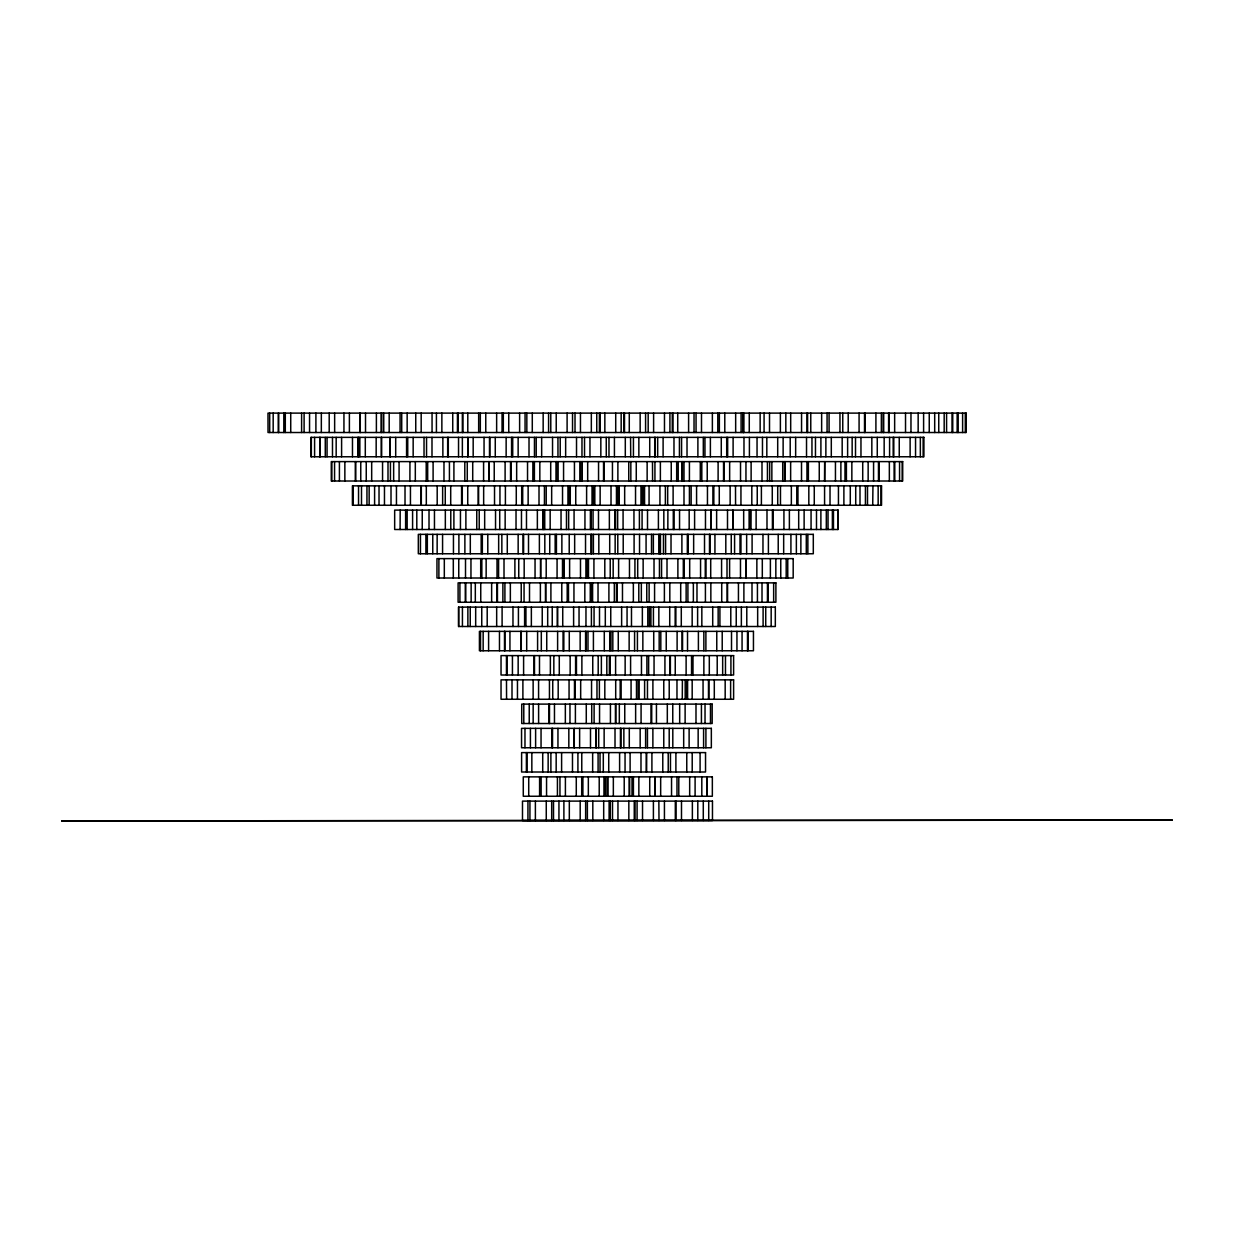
<?xml version="1.0" encoding="UTF-8"?>
<svg xmlns="http://www.w3.org/2000/svg" width="1234" height="1234" viewBox="0 0 1234 1234"><rect width="100%" height="100%" fill="white"/><g stroke="black" fill="none" stroke-linecap="round" stroke-linejoin="round"><path stroke-width="1.5" d="M965.296 413.112L965.296 432.517M962.613 413.112L962.613 432.517M958.186 413.112L958.186 432.517M957.168 413.112L957.168 432.517M952.741 413.112L952.741 432.517M952.031 413.112L952.031 432.517M946.586 413.112L946.586 432.517M944.18 413.112L944.18 432.517M938.75 413.112L938.75 432.517M934.693 413.112L934.693 432.517M929.248 413.112L929.248 432.517M923.603 413.112L923.603 432.517M923.14 437.36L923.14 456.765M920.348 437.36L920.348 456.765M918.158 413.112L918.158 432.517M915.551 437.36L915.551 456.765M910.97 413.112L910.97 432.517M910.121 437.36L910.121 456.765M905.525 413.112L905.525 432.517M902.208 461.609L902.208 481.013M899.555 461.609L899.555 481.013M899.247 437.36L899.247 456.765M894.65 413.112L894.65 432.517M894.773 461.609L894.773 481.013M894.11 461.609L894.11 481.013M893.802 437.36L893.802 456.765M893.185 437.36L893.185 456.765M889.591 437.36L889.591 456.765M889.22 413.112L889.22 432.517M889.344 461.609L889.344 481.013M888.603 413.112L888.603 432.517M884.161 437.36L884.161 456.765M883.698 413.112L883.698 432.517M883.158 413.112L883.158 432.517M881.354 413.112L881.354 432.517M881.03 485.857L881.03 505.261M879.024 461.609L879.024 481.013M878.469 461.609L878.469 481.013M878.161 485.857L878.161 505.261M877.266 437.36L877.266 456.765M875.909 413.112L875.909 432.517M873.579 461.609L873.579 481.013M872.947 485.857L872.716 505.261M871.836 437.36L871.836 456.765M868.15 461.609L868.15 481.013M867.502 485.857L867.502 505.261M865.435 485.857L865.435 505.261M865.034 413.112L865.034 432.517M864.525 413.112L864.525 432.517M862.72 461.609L862.72 481.013M860.962 437.36L860.962 456.765M860.005 485.857L860.005 505.261M859.08 413.112L859.08 432.517M855.517 437.36L855.517 456.765M855.717 485.857L855.717 505.261M852.154 437.36L852.154 456.765M851.846 461.609L851.846 481.013M850.288 485.857L850.288 505.261M848.205 413.112L848.205 432.517M847.619 437.36L847.619 456.765M846.401 461.609L846.401 481.013M844.997 461.609L844.997 481.013M843.886 485.857L843.886 505.261M842.76 413.112L842.76 432.517M842.174 437.36L842.174 456.765M840.878 461.609L840.878 481.013M839.953 413.112L839.953 432.517M838.441 485.857L838.441 505.261M837.824 510.105L837.824 529.509M835.449 461.609L835.449 481.013M833.459 510.105L833.459 529.509M832.379 510.105L832.379 529.509M831.3 437.36L831.3 456.765M830.019 485.857L830.019 505.261M829.078 413.112L829.078 432.517M828.029 510.105L828.029 529.509M827.073 413.112L827.073 432.517M826.317 510.105L826.317 529.509M825.87 437.36L825.87 456.765M824.574 485.857L824.574 505.261M821.643 413.112L821.643 432.517M820.903 437.36L820.903 456.765M820.888 510.105L820.888 529.509M819.253 461.609L819.253 481.013M816.492 510.105L816.492 529.509M815.473 437.36L815.473 456.765M814.27 485.857L814.27 505.261M811.957 437.36L811.957 456.765M811.062 510.105L811.062 529.509M810.769 413.112L810.769 432.517M808.825 485.857L808.825 505.261M808.378 461.609L808.378 481.013M807.869 534.353L807.869 553.758M807.591 413.112L807.591 432.517M807.005 413.112L807.005 432.517M806.959 461.609L806.959 481.013M806.527 437.36L806.527 456.765M806.296 534.353L806.296 553.758M804.121 510.105L804.121 529.509M801.56 413.112L801.56 432.517M801.514 461.609L801.514 481.013M800.866 534.353L800.866 553.758M798.691 510.105L798.691 529.509M797.951 485.857L797.951 505.261M796.778 485.857L796.778 505.261M796.362 534.353L796.362 553.758M795.652 437.36L795.652 456.765M791.349 485.857L791.349 505.261M790.917 534.353L790.917 553.758M790.686 413.112L790.686 432.517M790.639 461.609L790.639 481.013M790.207 437.36L790.207 456.765M789.374 510.105L789.374 529.509M787.755 558.616L787.755 578.006M786.197 558.616L786.197 578.006M785.827 413.112L785.827 432.517M785.21 461.609L785.21 481.013M784.531 461.609L784.531 481.013M783.929 510.105L783.929 529.509M783.667 534.353L783.667 553.758M783.127 437.36L783.127 456.765M782.726 461.609L782.726 481.013M780.752 558.616L780.752 578.006M780.474 485.857L780.474 505.261M780.382 413.112L780.382 432.517M778.222 534.353L778.222 553.758M777.698 437.36L777.698 456.765M777.713 485.857L777.713 505.261M775.831 558.616L775.831 578.006M773.656 582.864L773.656 602.254M773.055 510.105L773.055 529.509M772.268 485.857L772.268 505.261M772.422 510.105L772.422 529.509M771.852 461.609L771.852 481.013M771.173 607.113L771.173 626.502M770.386 558.616L770.386 578.006M769.661 461.609L769.661 481.013M769.507 413.112L769.507 432.517M768.396 534.353L768.396 553.758M768.227 582.864L768.227 602.254M767.44 461.609L767.44 481.013M767.455 582.864L767.455 602.254M766.823 437.36L766.823 456.765M766.993 510.105L766.993 529.509M765.728 607.113L765.728 626.502M764.077 413.112L764.077 432.517M762.967 534.353L762.967 553.758M763.106 607.113L763.106 626.502M762.473 437.36L762.473 456.765M762.303 558.616L762.303 578.006M761.995 461.609L761.995 481.013M762.01 582.864L762.01 602.254M761.393 485.857L761.393 505.261M760.144 413.112L760.144 432.517M757.661 607.113L757.661 626.502M757.429 582.864L757.429 602.254M757.044 437.36L757.044 456.765M757.244 485.857L757.244 505.261M756.858 558.616L756.858 578.006M756.118 510.105L756.118 529.509M752.092 534.353L752.092 553.758M752 582.864L752 602.254M751.814 485.857L751.814 505.261M751.12 461.609L751.12 481.013M749.408 437.36L749.408 456.765M749.269 413.112L749.269 432.517M749.115 510.105L749.115 529.509M748.02 631.361L748.02 650.765M747.495 631.361L747.495 650.765M746.786 607.113L746.786 626.502M746.647 534.353L746.647 553.758M745.953 461.609L745.953 481.013M743.979 437.36L743.979 456.765M743.84 413.112L743.84 432.517M743.67 510.105L743.67 529.509M743.886 582.864L743.886 602.254M743.315 413.112L743.315 432.517M743.069 413.112L743.069 432.517M742.066 631.361L742.066 650.765M741.356 607.113L741.356 626.502M741.11 413.112L741.11 432.517M740.94 485.857L740.94 505.261M740.955 534.353L740.955 553.758M740.523 461.609L740.523 481.013M740.477 558.616L740.477 578.006M740.014 534.353L740.014 553.758M738.441 582.864L738.441 602.254M736.945 631.361L736.945 650.765M736.235 607.113L736.235 626.502M735.665 413.112L735.665 432.517M735.495 485.857L735.572 505.261M734.585 534.353L734.585 553.758M733.104 437.36L733.104 456.765M731.515 631.361L731.515 650.765M731.253 534.353L731.253 553.758M730.914 655.609L730.914 675.013M730.79 607.113L730.79 626.502M730.621 679.857L730.621 699.262M730.142 485.857L730.142 505.261M729.649 461.609L729.649 481.013M729.602 558.616L729.602 578.006M727.659 437.36L727.659 456.765M727.505 510.105L727.505 529.509M727.566 582.864L727.566 602.254M727.011 558.616L727.011 578.006M727.165 582.864L727.165 602.254M726.703 437.36L726.703 456.765M725.808 534.353L725.808 553.758M725.469 655.609L725.469 675.013M725.176 679.857L725.176 699.262M724.79 413.112L724.79 432.517M724.204 461.609L724.204 481.013M723.556 461.609L723.556 481.013M722.661 655.609L722.661 675.013M722.214 631.361L722.214 650.765M721.582 558.616L721.582 578.006M721.72 582.864L721.72 602.254M721.273 437.36L721.273 456.765M719.916 607.113L719.916 626.502M719.36 413.112L719.36 432.517M719.268 485.857L719.268 505.261M718.111 461.609L718.111 481.013M718.157 607.113L718.157 626.502M717.802 413.112L717.802 432.517M717.216 655.609L717.216 675.013M716.769 631.361L716.769 650.765M716.63 510.105L716.63 529.509M714.933 534.353L714.933 553.758M714.301 679.857L714.301 699.262M713.823 485.857L713.823 505.261M712.897 485.857L712.897 505.261M712.712 607.113L712.712 626.502M712.373 413.112L712.373 432.517M711.185 510.105L711.185 529.509M710.923 510.105L710.923 529.509M710.846 582.864L710.846 602.254M710.707 558.616L710.707 578.006M710.383 437.36L710.383 456.765M710.476 704.105L710.476 723.51M709.966 534.353L709.966 553.758M709.504 534.353L709.504 553.758M709.303 655.609L709.303 675.013M708.871 679.857L708.871 699.262M708.717 801.113L708.717 820.502M708.486 679.857L708.486 699.262M707.452 485.857L707.452 505.261M707.236 461.609L707.236 481.013M707.252 776.865L707.252 796.254M706.897 776.865L706.897 796.254M706.002 558.616L706.002 578.006M705.894 631.361L705.894 650.765M705.91 728.353L705.91 747.758M705.478 510.105L705.478 529.509M705.416 582.864L705.416 602.254M705.262 558.616L705.262 578.006M704.953 437.36L704.953 456.765M705.03 704.105L705.03 723.51M704.521 534.353L704.521 553.758M703.843 631.361L703.843 650.765M703.858 655.609L703.858 675.013M703.596 728.353L703.596 747.758M703.318 437.36L703.318 456.765M703.056 679.857L703.056 699.262M703.287 801.113L703.287 820.502M701.807 461.609L701.807 481.013M701.837 607.113L701.837 626.502M701.807 776.865L701.807 796.254M701.498 413.112L701.498 432.517M701.421 704.105L701.421 723.51M700.557 558.616L700.557 578.006M700.295 461.609L700.295 481.013M700.094 752.601L700.094 772.006M698.398 631.361L698.398 650.765M698.151 728.353L698.151 747.758M697.889 437.36L697.889 456.765M697.796 801.113L697.796 820.502M697.611 607.113L697.611 626.502M696.979 582.864L696.979 602.254M696.578 485.857L696.578 505.261M696.053 413.112L696.053 432.517M695.991 704.105L695.991 723.51M695.097 776.865L695.097 796.254M694.603 510.105L694.603 529.509M694.032 413.112L694.032 432.517M693.647 534.353L693.647 553.758M693.354 582.864L693.354 602.254M692.984 655.609L692.984 675.013M692.367 801.113L692.367 820.502M692.166 607.113L692.166 626.502M692.181 679.857L692.181 699.262M692.212 752.601L692.212 772.006M691.549 655.609L691.549 675.013M691.148 485.857L691.148 505.261M689.683 558.616L689.683 578.006M689.667 776.865L689.667 796.254M689.42 461.609L689.42 481.013M689.42 485.857L689.42 505.261M689.174 510.105L689.174 529.509M689.112 728.353L689.112 747.758M688.603 413.112L688.603 432.517M688.217 534.353L688.217 553.758M687.909 582.864L687.909 602.254M687.6 679.857L687.6 699.262M687.523 631.361L687.523 650.765M687.338 534.353L687.338 553.758M687.014 437.36L687.014 456.765M686.736 679.857L686.736 699.262M686.767 752.601L686.767 772.006M686.135 582.864L686.135 602.254M686.119 655.609L686.119 675.013M685.194 679.857L685.194 699.262M685.117 704.105L685.117 723.51M684.253 558.616L684.253 578.006M683.991 461.609L683.991 481.013M683.991 485.857L683.991 505.261M683.682 728.353L683.682 747.758M683.312 558.616L683.312 578.006M682.556 631.361L682.556 650.765M682.402 461.609L682.402 481.013M682.402 679.857L682.279 699.262M682.093 461.609L682.093 481.013M682.093 631.361L682.093 650.765M681.893 534.353L681.893 553.758M681.569 437.36L681.569 456.765M681.492 801.113L681.492 820.502M681.291 607.113L681.291 626.502M680.69 582.864L680.69 602.254M679.672 704.105L679.672 723.51M679.425 437.36L679.425 456.765M679.548 510.105L679.548 529.509M678.793 776.865L678.793 796.254M678.206 461.609L678.206 481.013M677.882 558.616L677.882 578.006M677.728 413.112L677.728 432.517M677.111 631.361L677.111 650.765M676.972 679.857L676.972 699.262M676.988 776.865L676.988 796.254M676.679 461.609L676.679 481.013M676.047 801.113L676.047 820.502M675.862 607.113L675.862 626.502M675.893 752.601L675.893 772.006M675.322 801.113L675.322 820.502M675.168 607.113L675.168 626.502M675.245 655.609L675.245 675.013M673.98 437.36L673.98 456.765M674.103 510.105L674.103 529.509M673.286 510.105L673.286 529.509M673.008 413.112L673.008 432.517M673.116 485.857L673.116 505.261M672.761 704.105L672.761 723.51M672.808 728.353L672.808 747.758M672.283 413.112L672.283 432.517M671.543 776.865L671.543 796.254M671.25 461.609L671.25 481.013M671.018 534.353L671.018 553.758M670.463 752.601L670.463 772.006M670.37 655.609L670.37 675.013M669.923 413.112L669.923 432.517M669.815 582.864L669.815 602.254M669.723 607.113L669.723 626.502M669.8 655.609L669.8 675.013M669.214 679.857L669.214 699.262M669.198 728.353L669.198 747.758M668.226 752.601L668.226 772.006M667.887 510.105L667.841 529.509M667.671 485.857L667.671 505.261M667.316 704.105L667.316 723.51M667.008 558.616L667.008 578.006M666.237 631.361L666.237 650.765M665.589 534.353L665.589 553.758M665.373 485.857L665.373 505.261M664.925 655.609L664.925 675.013M664.478 413.112L664.478 432.517M664.386 582.864L664.386 602.254M664.432 801.113L664.432 820.502M663.83 510.105L663.83 529.509M663.769 679.857L663.769 699.262M663.769 728.353L663.769 747.758M663.476 534.353L663.476 553.758M663.105 437.36L663.105 456.765M662.781 752.601L662.781 772.006M661.563 558.616L661.563 578.006M660.807 631.361L660.807 650.765M660.668 776.865L660.668 796.254M660.375 461.609L660.375 481.013M660.452 534.353L660.452 553.758M659.943 485.857L659.943 505.261M659.774 534.353L659.774 553.758M659.45 558.616L659.45 578.006M659.172 631.361L659.172 650.765M658.848 607.113L658.848 626.502M658.848 801.113L659.002 820.502M658.786 534.353L658.786 553.758M658.401 510.105L658.401 529.509M657.676 437.36L657.676 456.765M656.442 704.105L656.442 723.51M655.177 437.36L655.177 456.765M654.73 437.36L654.73 456.765M654.93 461.609L654.93 481.013M654.575 582.864L654.575 602.254M654.02 558.616L654.02 578.006M654.051 655.609L654.051 675.013M653.727 631.361L653.727 650.765M653.604 413.112L653.604 432.517M653.418 607.113L653.418 626.502M653.357 534.353L653.357 553.758M653.403 801.113L653.403 820.502M652.894 679.857L652.894 699.262M652.879 728.353L652.879 747.758M652.493 461.609L652.585 481.013M651.907 752.601L651.907 772.006M651.706 704.105L651.706 723.51M651.521 534.353L651.521 553.758M650.92 607.113L650.92 626.502M651.012 704.105L651.012 723.51M649.732 437.36L649.732 456.765M649.732 776.865L649.732 796.254M649.393 607.113L649.393 626.502M649.069 485.857L649.069 505.261M649.13 582.864L649.13 602.254M648.621 655.609L648.621 675.013M648.174 413.112L648.174 432.517M647.804 607.113L647.804 626.502M647.511 510.105L647.511 529.509M647.464 679.857L647.464 699.262M647.449 728.353L647.449 747.758M647.14 461.609L647.14 481.013M646.77 582.864L646.77 602.254M646.894 655.609L646.894 675.013M646.076 534.353L646.076 553.758M645.583 413.112L645.583 432.517M645.613 728.353L645.613 747.758M644.564 485.857L644.564 505.261M644.611 679.857L644.611 699.262M643.624 485.857L643.624 505.261M643.145 558.616L643.145 578.006M642.991 485.857L642.991 505.261M642.852 631.361L642.852 650.765M642.359 607.113L642.359 626.502M642.528 801.113L642.528 820.502M641.927 485.857L641.927 505.261M642.081 510.105L642.081 529.509M641.341 582.864L641.341 602.254M641.464 655.609L641.464 675.013M641.078 704.105L641.078 723.51M640.986 485.857L640.986 505.261M640.986 752.601L640.986 772.006M640.153 413.112L640.153 432.517M640.168 728.353L640.168 747.758M639.536 534.353L639.536 553.758M639.397 510.105L639.397 529.509M639.166 679.857L639.166 699.262M638.857 437.36L638.857 456.765M638.796 582.864L638.796 602.254M638.857 776.865L638.857 796.254M638.163 679.857L638.163 699.262M637.7 558.616L637.7 578.006M637.423 631.361L637.423 650.765M637.083 801.113L637.083 820.502M636.497 679.857L636.497 699.262M636.266 461.609L636.266 481.013M635.541 485.857L635.541 505.261M635.633 704.105L635.633 723.51M634.924 558.616L634.924 578.006M635.047 801.113L635.047 820.502M634.584 631.361L634.584 650.765M634.261 801.113L634.261 820.502M633.952 510.105L633.952 529.509M634.091 534.353L634.091 553.758M633.428 437.36L633.428 456.765M633.412 776.865L633.412 796.254M633.351 582.864L633.351 602.254M632.009 776.865L632.009 796.254M631.484 607.113L631.484 626.502M631.068 679.857L631.068 699.262M630.836 461.609L630.836 481.013M630.559 437.36L630.728 456.765M630.589 655.609L630.589 675.013M630.111 752.601L630.111 772.006M629.664 776.865L629.664 796.254M629.278 413.112L629.278 432.517M629.479 558.616L629.479 578.006M629.294 728.353L629.294 747.758M629.139 631.361L629.139 650.765M629.17 776.865L629.17 796.254M628.754 461.609L628.754 481.013M628.831 801.113L628.831 820.502M627.057 607.113L627.057 626.502M625.299 437.36L625.299 456.765M625.144 655.609L625.144 675.013M625.052 752.601L625.052 772.006M624.666 485.857L624.666 505.261M624.759 704.105L624.759 723.51M624.497 413.112L624.497 432.517M624.219 776.865L624.219 796.254M623.864 728.353L623.864 747.758M623.833 413.112L623.833 432.517M623.077 510.105L623.077 529.509M623.216 534.353L623.216 553.758M622.476 582.864L622.476 602.254M621.627 607.113L621.627 626.502M621.165 413.112L621.165 432.517M621.134 679.857L621.134 699.262M620.949 728.353L620.949 747.758M620.44 728.353L620.44 747.758M620.193 679.857L620.193 699.262M619.607 752.601L619.607 772.006M619.221 485.857L619.221 505.261M619.329 704.105L619.329 723.51M618.743 485.857L618.743 505.261M618.604 558.616L618.604 578.006M618.265 631.361L618.265 650.765M617.956 801.113L617.956 820.502M617.879 461.609L617.879 481.013M617.787 534.353L617.787 553.758M617.648 510.105L617.648 529.509M617.324 485.857L617.324 505.261M617.046 582.864L617.046 602.254M616.46 485.857L616.46 505.261M616.491 582.864L616.491 602.254M615.72 413.112L615.72 432.517M615.704 679.857L615.704 699.262M615.859 704.105L615.859 723.51M615.535 510.105L615.535 529.509M615.596 655.609L615.596 675.013M615.427 704.105L615.427 723.51M615.149 534.353L615.149 553.758M615.01 728.353L615.01 747.758M614.81 510.105L614.81 529.509M614.424 437.36L614.424 456.765M614.347 582.864L614.347 602.254M613.344 776.865L613.344 796.254M613.175 558.616L613.175 578.006M612.82 631.361L612.82 650.765M612.45 461.609L612.45 481.013M612.511 801.113L612.511 820.502M611.015 485.857L611.015 505.261M610.753 607.113L610.753 626.502M610.984 631.361L610.984 650.765M610.228 558.616L610.228 578.006M610.429 704.105L610.429 723.51M610.29 801.113L610.29 820.502M610.151 655.609L610.151 675.013M609.735 631.361L609.735 650.765M609.704 534.353L609.704 553.758M609.365 510.105L609.365 529.509M609.395 655.609L609.395 675.013M608.979 437.36L608.979 456.765M609.118 801.113L609.118 820.502M608.902 582.864L608.902 602.254M608.732 752.601L608.732 772.006M607.899 776.865L607.899 796.254M607.421 776.865L607.421 796.254M606.819 655.609L606.819 675.013M606.249 437.36L606.28 456.765M605.74 776.865L605.74 796.254M605.308 607.113L605.308 626.502M604.845 413.112L604.845 432.517M604.799 558.616L604.799 578.006M604.814 679.857L604.814 699.262M604.645 776.865L604.645 796.254M604.29 631.361L604.29 650.765M604.136 728.353L604.136 747.758M604.074 776.865L604.074 796.254M603.997 461.609L603.997 481.013M603.549 461.609L603.549 481.013M603.688 801.113L603.688 820.502M603.303 752.601L603.303 772.006M601.374 655.609L601.374 675.013M600.835 437.36L600.835 456.765M600.233 413.112L600.233 432.517M600.14 485.857L600.14 505.261M600.033 752.601L600.033 772.006M599.508 607.113L599.508 626.502M599.554 704.105L599.554 723.51M599.4 413.112L599.4 432.517M599.385 679.857L599.385 699.262M599.215 776.865L599.215 796.254M598.829 534.353L598.829 553.758M598.691 728.353L598.691 747.758M598.552 461.609L598.552 481.013M598.49 510.105L598.49 529.509M598.197 655.609L598.197 675.013M598.027 582.864L598.027 602.254M598.089 752.601L598.089 772.006M596.978 679.857L596.978 699.262M596.762 413.112L596.762 432.517M596.238 728.353L596.238 747.758M595.929 728.353L595.929 747.758M594.711 485.857L594.711 505.261M594.356 485.857L594.356 505.261M594.063 607.113L594.063 626.502M594.109 704.105L594.109 723.51M593.924 558.616L593.924 578.006M593.384 534.353L593.384 553.758M593.415 631.361L593.415 650.765M593.06 510.105L593.06 529.509M592.875 485.857L592.875 505.261M592.752 655.609L592.752 675.013M592.814 801.113L592.814 820.502M592.598 582.864L592.598 602.254M592.644 752.601L592.644 772.006M592.042 485.857L592.042 505.261M591.888 582.864L591.888 602.254M591.718 704.105L591.718 723.51M591.61 534.353L591.61 553.758M591.549 679.857L591.549 699.262M591.333 413.112L591.333 432.517M591.41 607.113L591.41 626.502M591.148 510.105L591.148 529.509M590.963 534.353L590.963 553.758M590.5 728.353L590.5 747.758M590.392 510.105L590.392 529.509M590.268 582.864L590.268 602.254M589.96 437.36L589.96 456.765M588.479 558.616L588.479 578.006M588.34 776.865L588.34 796.254M587.986 631.361L587.986 650.765M587.677 461.609L587.677 481.013M587.369 801.113L587.384 820.502M586.998 558.616L586.998 578.006M586.613 485.857L586.613 505.261M586.073 631.361L586.073 650.765M586.273 704.105L586.273 723.51M585.919 558.616L585.919 578.006M585.965 607.113L585.965 626.502M585.579 631.361L585.579 650.765M585.641 801.113L585.641 820.502M585.533 534.353L585.533 553.758M584.947 510.105L584.947 529.509M584.823 582.864L584.823 602.254M584.53 437.36L584.53 456.765M582.895 776.865L582.895 796.254M582.247 461.609L582.247 481.013M581.985 437.36L581.97 456.765M581.877 655.609L581.877 675.013M581.769 752.601L581.769 772.006M581.708 776.865L581.708 796.254M580.705 461.609L580.705 481.013M580.674 679.857L580.674 699.262M580.458 413.112L580.458 432.517M580.489 558.616L580.489 578.006M580.196 801.113L580.196 820.502M580.15 631.361L580.15 650.765M579.887 461.609L579.887 481.013M579.625 728.353L579.625 747.758M579.039 607.113L579.039 626.502M577.913 752.601L577.913 772.006M576.525 437.36L576.525 456.765M576.448 655.609L576.448 675.013M576.278 776.865L576.278 796.254M575.738 485.857L575.738 505.261M575.584 655.609L575.584 675.013M575.399 704.105L575.399 723.51M575.013 413.112L575.013 432.517M575.229 679.857L575.229 699.262M574.658 534.353L574.658 553.758M574.489 679.857L574.489 699.262M574.442 461.609L574.442 481.013M574.072 510.105L574.072 529.509M573.949 582.864L573.949 602.254M573.609 607.113L573.609 626.502M572.53 413.112L572.53 432.517M572.483 752.601L572.483 772.006M570.293 485.857L570.262 505.261M570.154 655.609L570.154 675.013M569.969 704.105L569.969 723.51M569.614 558.616L569.614 578.006M569.213 534.353L569.213 553.758M569.275 631.361L569.275 650.765M569.321 801.113L569.321 820.502M568.905 485.857L568.905 505.261M569.059 679.857L569.059 699.262M568.643 510.105L568.643 529.509M568.828 728.353L568.828 747.758M568.442 582.864L568.519 602.254M567.964 485.857L567.964 505.261M567.1 413.112L567.1 432.517M567.208 582.864L567.208 602.254M566.483 510.105L566.483 529.509M565.65 437.36L565.65 456.765M565.342 704.105L565.342 723.51M565.403 776.865L565.403 796.254M564.169 558.616L564.169 578.006M563.737 558.616L563.737 578.006M563.83 631.361L563.83 650.765M563.892 801.113L563.892 820.502M563.568 461.609L563.568 481.013M563.059 631.361L563.059 650.765M562.735 607.113L562.735 626.502M562.534 485.857L562.534 505.261M562.503 558.616L562.503 578.006M561.871 534.353L561.871 553.758M561.779 582.864L561.779 602.254M561.609 752.601L561.609 772.006M561.038 510.105L561.038 529.509M560.221 437.36L560.221 456.765M559.958 776.865L559.958 796.254M559.28 655.609L559.28 675.013M558.94 801.113L558.94 820.502M558.123 461.609L558.123 481.013M558.184 679.857L558.184 699.262M557.938 437.36L557.969 456.765M557.953 728.353L557.953 747.758M557.675 607.113L557.675 626.502M557.614 631.361L557.614 650.765M557.29 607.113L557.29 626.502M557.429 776.865L557.429 796.254M557.074 558.616L557.074 578.006M556.596 461.609L556.596 481.013M556.426 534.353L556.426 553.758M556.226 413.112L556.226 432.517M556.148 461.609L556.148 481.013M556.164 752.601L556.164 772.006M555.161 534.353L555.161 553.758M554.467 704.105L554.467 723.51M553.835 655.609L553.835 675.013M553.511 801.113L553.511 820.502M552.739 679.857L552.739 699.262M552.539 437.36L552.539 456.765M552.524 728.353L552.524 747.758M552.246 607.113L552.246 626.502M551.922 728.353L551.922 747.758M551.66 485.857L551.66 505.261M551.691 801.113L551.691 820.502M550.904 582.864L550.904 602.254M550.888 752.601L550.888 772.006M550.78 413.112L550.78 432.517M550.703 461.609L550.703 481.013M550.364 655.609L550.364 675.013M550.163 510.105L550.163 529.509M549.732 534.353L549.732 553.758M549.454 679.857L549.454 699.262M549.485 704.105L549.485 723.51M549.037 704.105L549.037 723.51M548.59 413.112L548.59 432.517M548.143 752.601L548.143 772.006M547.68 607.113L547.68 626.502M546.739 631.361L546.739 650.765M546.554 776.865L546.554 796.254M546.215 485.857L546.215 505.261M546.261 801.113L546.261 820.502M546.199 558.616L546.199 578.006M545.814 582.864L545.814 602.254M545.459 582.864L545.459 602.254M544.734 510.105L544.734 529.509M544.811 534.353L544.811 553.758M544.441 485.857L544.441 505.261M543.515 510.105L543.515 529.509M543.161 413.112L543.161 432.517M542.806 510.105L542.806 529.509M542.713 752.601L542.713 772.006M542.235 607.113L542.235 626.502M541.664 437.36L541.664 456.765M541.31 631.361L541.31 650.765M541.124 776.865L541.124 796.254M541.047 728.353L541.047 747.758M540.754 558.616L540.754 578.006M540.492 558.616L540.492 578.006M540.384 582.864L540.384 602.254M539.829 461.609L539.829 481.013M539.597 776.865L539.597 796.254M539.381 534.353L539.381 553.758M539.489 655.609L539.489 675.013M539.011 485.857L539.011 505.261M538.579 679.857L538.579 699.262M538.61 704.105L538.61 723.51M537.592 631.361L537.592 650.765M537.361 510.105L537.361 529.509M536.219 437.36L536.219 456.765M535.618 728.353L535.618 747.758M535.386 801.113L535.386 820.502M535.047 558.616L535.047 578.006M534.461 437.36L534.461 456.765M534.399 461.609L534.399 481.013M534.476 655.609L534.476 675.013M534.06 655.609L534.06 675.013M533.674 461.609L533.628 481.013M533.134 679.857L533.134 699.262M533.165 704.105L533.165 723.51M532.965 461.609L532.965 481.013M532.286 413.112L532.286 432.517M531.839 752.601L531.839 772.006M531.36 607.113L531.36 626.502M530.419 728.353L530.419 747.758M529.941 801.113L529.941 820.502M529.509 582.864L529.509 602.254M529.016 437.36L529.016 456.765M529.232 704.105L529.232 723.51M528.507 534.353L528.507 553.758M528.723 776.865L528.723 796.254M528.137 485.857L528.137 505.261M527.936 801.113L527.936 820.502M527.535 461.609L527.535 481.013M527.041 752.601L527.041 772.006M526.841 413.112L526.841 432.517M526.702 631.361L526.702 650.765M526.486 510.105L526.486 529.509M526.394 752.601L526.394 772.006M525.931 607.113L525.931 626.502M525.067 413.112L525.067 432.517M524.974 728.353L524.974 747.758M524.604 607.113L524.604 626.502M524.172 558.616L524.172 578.006M524.064 582.864L524.064 602.254M523.602 534.353L523.602 553.758M523.602 655.609L523.602 675.013M523.787 704.105L523.787 723.51M523.062 534.353L523.062 553.758M522.892 679.857L522.892 699.262M522.692 485.857L522.692 505.261M521.704 485.857L521.704 505.261M521.473 510.105L521.473 529.509M521.272 631.361L521.272 650.765M521.226 582.864L521.226 602.254M520.81 631.361L520.81 650.765M519.622 413.112L519.622 432.517M518.743 558.616L518.743 578.006M518.419 607.113L518.419 626.502M518.141 437.36L518.141 456.765M518.157 534.353L518.157 553.758M518.157 655.609L518.157 675.013M517.462 679.857L517.462 699.262M516.66 461.609L516.66 481.013M516.275 485.857L516.275 505.261M516.028 510.105L516.028 529.509M514.886 558.616L514.886 578.006M512.974 607.113L512.974 626.502M512.712 437.36L512.712 456.765M512.434 655.609L512.434 675.013M512.002 679.857L512.002 699.262M511.57 437.36L511.57 456.765M511.215 461.609L511.215 481.013M510.537 461.609L510.537 481.013M510.352 582.864L510.352 602.254M509.935 631.361L509.935 650.765M508.747 413.112L508.747 432.517M507.282 534.353L507.282 553.758M507.004 655.609L507.004 675.013M506.464 655.609L506.464 675.013M506.48 679.857L506.572 699.262M506.141 437.36L506.141 456.765M505.4 485.857L505.4 505.261M505.107 461.609L505.107 481.013M505.153 510.105L505.153 529.509M504.907 582.864L504.907 602.254M504.922 631.361L504.922 650.765M504.505 631.361L504.505 650.765M504.012 558.616L504.012 578.006M503.318 413.112L503.318 432.517M502.886 582.864L502.886 602.254M502.068 413.112L502.068 432.517M502.099 607.113L502.099 626.502M501.852 534.353L501.852 553.758M499.955 485.857L499.955 505.261M499.724 510.105L499.724 529.509M499.477 631.361L499.477 650.765M498.659 534.353L498.659 553.758M498.582 558.616L498.582 578.006M497.441 582.864L497.441 602.254M497.024 558.616L497.024 578.006M497.071 582.864L497.071 602.254M496.639 413.112L496.639 432.517M496.67 607.113L496.67 626.502M495.544 510.105L495.544 529.509M495.266 437.36L495.266 456.765M494.526 485.857L494.526 505.261M494.232 461.609L494.232 481.013M491.641 582.864L491.641 602.254M489.821 437.36L489.821 456.765M489.497 437.36L489.497 456.765M489.034 461.609L489.034 481.013M488.787 461.609L488.787 481.013M488.602 631.361L488.602 650.765M487.785 534.353L487.785 553.758M487.199 607.113L487.199 626.502M486.15 558.616L486.15 578.006M485.764 413.112L485.764 432.517M484.669 510.105L484.669 529.509M484.052 437.36L484.052 456.765M483.589 461.609L483.589 481.013M483.651 485.857L483.651 505.261M483.157 631.361L483.157 650.765M482.34 534.353L482.34 553.758M481.831 558.616L481.831 578.006M481.754 607.113L481.754 626.502M481.183 534.353L481.183 553.758M480.705 558.616L480.705 578.006M480.751 582.864L480.751 602.254M480.55 631.361L480.55 650.765M480.319 413.112L480.319 432.517M479.224 510.105L479.224 529.509M478.669 413.112L478.669 432.517M478.607 485.857L478.607 505.261M478.206 485.857L478.206 505.261M476.756 510.105L476.756 529.509M475.676 607.113L475.676 626.502M475.321 582.864L475.321 602.254M473.177 437.36L473.177 456.765M472.715 461.609L472.715 481.013M470.956 558.616L470.956 578.006M471.141 582.864L471.141 602.254M470.308 534.353L470.308 553.758M470.247 607.113L470.247 626.502M467.871 607.113L467.871 626.502M467.794 413.112L467.794 432.517M467.732 485.857L467.732 505.261M467.27 461.609L467.27 481.013M465.881 510.105L465.881 529.509M465.511 558.616L465.511 578.006M465.696 582.864L465.696 602.254M465.341 582.864L465.341 602.254M464.802 461.609L464.802 481.013M464.879 534.353L464.879 553.758M462.889 413.112L462.889 432.517M462.426 607.113L462.426 626.502M462.364 413.112L462.364 432.517M462.364 437.36L462.364 456.765M462.287 485.857L462.287 505.261M461.578 485.857L461.578 505.261M460.452 510.105L460.452 529.509M459.912 582.864L459.912 602.254M458.894 534.353L458.894 553.758M458.755 558.616L458.755 578.006M458.678 607.113L458.678 626.502M458.539 437.36L458.539 456.765M458.169 413.112L458.169 432.517M457.444 413.112L457.444 432.517M453.911 461.609L453.911 481.013M453.896 510.105L453.896 529.509M453.449 534.353L453.449 553.758M453.31 558.616L453.31 578.006M452.739 413.112L452.739 432.517M450.703 485.857L450.703 505.261M450.78 510.105L450.78 529.509M449.423 461.609L449.423 481.013M448.297 437.36L448.297 456.765M447.664 437.36L447.664 456.765M445.258 485.857L445.258 505.261M445.335 510.105L445.335 529.509M444.317 558.616L444.317 578.006M443.978 461.609L443.978 481.013M442.867 437.36L442.867 456.765M442.636 485.857L442.636 505.261M442.574 534.353L442.574 553.758M441.865 413.112L441.865 432.517M438.888 558.616L438.888 578.006M437.191 485.857L437.191 505.261M437.144 534.353L437.144 553.758M436.42 413.112L436.42 432.517M434.461 510.105L434.461 529.509M433.103 461.609L433.103 481.013M432.764 534.353L432.764 553.758M432.054 413.112L432.054 432.517M431.993 437.36L431.993 456.765M429.016 510.105L429.016 529.509M427.674 461.609L427.674 481.013M427.334 534.353L427.334 553.758M426.548 437.36L426.548 456.765M426.208 461.609L426.208 481.013M426.316 485.857L426.316 505.261M425.9 534.353L425.9 553.758M424.033 437.36L424.033 456.765M422.244 510.105L422.244 529.509M421.318 485.857L421.318 505.261M421.18 413.112L421.18 432.517M420.887 485.857L420.887 505.261M420.455 534.353L420.455 553.758M416.799 510.105L416.799 529.509M415.75 413.112L415.75 432.517M415.318 461.609L415.318 481.013M413.159 437.36L413.159 456.765M412.588 510.105L412.588 529.509M410.444 485.857L410.444 505.261M409.95 461.609L409.889 481.013M407.729 437.36L407.729 456.765M407.158 413.112L407.158 432.517M407.143 510.105L407.143 529.509M406.572 437.36L406.572 456.765M405.616 510.105L405.616 529.509M405.014 485.857L405.014 505.261M401.713 413.112L401.713 432.517M400.063 413.112L400.063 432.517M400.186 510.105L400.094 529.509M399.076 461.609L399.076 481.013M396.453 485.857L396.453 505.261M395.698 437.36L395.698 456.765M393.646 461.609L393.646 481.013M391.008 485.857L391.008 505.261M390.438 461.609L390.438 481.013M390.252 437.36L390.252 456.765M390.052 437.36L390.052 456.765M389.188 413.112L389.188 432.517M388 461.609L388 481.013M384.468 485.857L384.468 505.261M383.743 413.112L383.743 432.517M382.555 461.609L382.555 481.013M381.815 413.112L381.815 432.517M381.599 437.36L381.599 456.765M381.321 437.36L381.321 456.765M381.059 413.112L381.059 432.517M379.023 485.857L379.023 505.261M376.385 413.112L376.385 432.517M376.169 437.36L376.169 456.765M374.596 485.857L374.596 505.261M371.681 461.609L371.681 481.013M369.151 485.857L369.151 505.261M366.945 485.857L366.945 505.261M366.251 461.609L366.251 481.013M365.511 413.112L365.511 432.517M365.295 437.36L365.295 456.765M361.5 485.857L361.5 505.261M360.76 461.609L360.76 481.013M360.266 413.112L360.266 432.517M360.066 413.112L360.066 432.517M359.85 437.36L359.85 456.765M358.462 437.36L358.462 456.765M358.539 485.857L358.539 505.261M357.922 437.36L357.922 456.765M355.731 461.609L355.731 481.013M355.315 461.609L355.315 481.013M353.094 485.857L353.094 505.261M352.477 437.36L352.477 456.765M349.392 413.112L349.392 432.517M344.857 461.609L344.857 481.013M343.947 413.112L343.947 432.517M341.602 437.36L341.602 456.765M339.412 461.609L339.412 481.013M336.172 437.36L336.172 456.765M334.645 413.112L334.645 432.517M334.568 461.609L334.568 481.013M332.486 437.36L332.486 456.765M331.853 461.609L331.853 481.013M329.2 413.112L329.2 432.517M327.056 437.36L327.056 456.765M325.282 437.36L325.282 456.765M321.334 413.112L321.334 432.517M320.038 437.36L320.038 456.765M319.853 437.36L319.853 456.765M315.904 413.112L315.904 432.517M314.593 437.36L314.593 456.765M311.338 437.36L311.338 456.765M309.549 413.112L309.549 432.517M304.104 413.112L304.104 432.517M301.605 413.112L301.605 432.517M290.73 413.112L290.73 432.517M285.301 413.112L285.301 432.517M283.82 413.112L283.82 432.517M278.606 413.112L278.606 432.517M278.375 413.112L278.375 432.517M273.177 413.112L273.177 432.517M269.691 413.112L269.691 432.517M966.222 413.112L267.979 413.112L268.025 432.517L966.222 432.517L966.222 413.112M923.911 437.36L310.86 437.36L310.86 456.765L923.911 456.765L923.911 437.36M902.702 461.609L331.283 461.609L331.283 481.013L902.702 481.013L902.702 461.609M881.539 485.857L352.415 485.857L352.415 505.261L881.539 505.261L881.539 485.857M837.994 510.105L394.664 510.105L394.664 529.509L837.994 529.509L837.994 510.105M813.299 534.353L418.326 534.353L418.326 553.758L813.299 553.758L813.299 534.353M793.184 558.616L436.959 558.616L436.959 578.006L793.184 578.006L793.184 558.616M775.893 582.864L458.107 582.864L458.107 602.254L775.893 602.254L775.893 582.864M775.322 607.113L458.539 607.113L458.539 626.502L775.322 626.502L775.322 607.113M753.45 631.361L479.424 631.361L479.424 650.765L753.45 650.765L753.45 631.361M733.613 655.609L501.035 655.609L501.035 675.013L733.613 675.013L733.613 655.609M733.613 679.857L501.035 679.857L501.035 699.262L733.613 699.262L733.613 679.857M712.172 704.105L521.735 704.105L521.735 723.51L712.172 723.51L712.172 704.105M711.339 728.353L521.55 728.353L521.55 747.758L711.339 747.758L711.339 728.353M705.539 752.601L521.612 752.601L521.612 772.006L705.539 772.006L705.539 752.601M712.342 776.865L523.278 776.865L523.278 796.254L712.342 796.254L712.342 776.865M712.465 801.113L522.491 801.113L522.491 820.502L712.465 820.502L712.465 801.113M1172.3 820.132L61.7 820.888L1172.3 820.132M824.698 481.013L824.698 461.609L824.574 481.013M750.673 529.509L750.673 510.105L750.565 529.509M745.984 578.006L745.984 558.616L745.922 578.006M732.934 529.509L732.934 510.105L732.795 529.509M655.239 796.254L655.239 776.865L655.161 796.254M646.477 772.006L646.477 752.601L646.415 772.006M574.273 747.758L574.273 728.353L574.18 747.758M467.809 456.765L467.809 437.36L467.748 456.765"/></g></svg>
